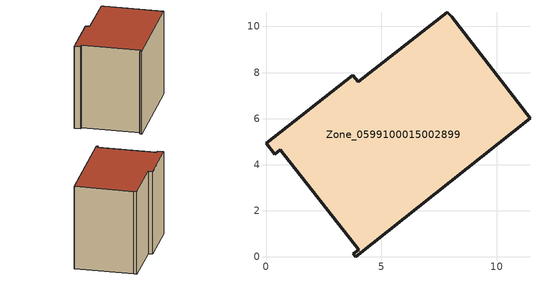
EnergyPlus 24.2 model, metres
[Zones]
Zone_0599100015002899
 floor ground (C_G): 0.61,4.66 0.37,4.47 0,4.94 3.76,7.88 4,7.59 7.86,10.62 8.06,10.43 11.45,6.03 3.9,0 3.79,0.14 4.01,0.32 z0.89
 wall outside (C_F): 11.45,6.03 8.06,10.43 7.86,10.62 4,7.59 3.76,7.88 0,4.94 0.37,4.47 0.61,4.66 4.01,0.32 3.79,0.14 3.9,0 11.45,6.03 z0.89:8.98
 roof outside (C_R): 4,7.59 3.76,7.88 0,4.94 0.37,4.47 0.61,4.66 4.01,0.32 3.79,0.14 3.9,0 11.45,6.03 8.06,10.43 7.86,10.62 z8.98
[BUILDING]
Pand.0599100015002899: North Axis=0; Terrain=City; Loads Convergence Tolerance Value=0.04; Temperature Convergence Tolerance Value=0.4; Solar Distribution=FullExterior; Maximum Number of Warmup Days=25; Minimum Number of Warmup Days=1
[Site:Location]
Rotterdam.The.Hague.AP_ZH_NLD Design_Conditions: Latitude=51.96; Longitude=4.45; Time Zone=1; Elevation=-4.5
[SITE:GROUNDTEMPERATURE:BUILDINGSURFACE]
18, 18, 18, 18, 18, 18, 18, 18, 18, 18, 18, 18
[MATERIAL] Thermal Absorptance=0.9; Solar Absorptance=0.7; Visible Absorptance=0.7
Name | Roughness | Thickness | Conductivity | Density | Specific Heat
G.TI.1975-1991 | MediumSmooth | 0.15 | 0.288461 | 540 | 1210
F.TI.1975-1991 | Rough | 0.3 | 0.230769 | 1920 | 840
R.TI.1975-1991 | MediumRough | 0.2 | 0.153846 | 1500 | 1000
[CONSTRUCTION]
C_G: G.TI.1975-1991
C_F: F.TI.1975-1991
C_R: R.TI.1975-1991
[ZONE]
Zone_0599100015002899: Type=1; Multiplier=1; Ceiling Height=Autocalculate; Volume=Autocalculate; Floor Area=autocalculate; Part of Total Floor Area=Yes
[ZONEINFILTRATION:DESIGNFLOWRATE]
Infil_Zone_0599100015002899: Zone or ZoneList or Space or SpaceList=Zone_0599100015002899; Schedule=AlwaysOn; Design Flow Rate Calculation Method=Flow/Area; Flow Rate per Floor Area=0.003; Constant Term Coefficient=1; Temperature Term Coefficient=0; Velocity Term Coefficient=0; Velocity Squared Term Coefficient=0
[HVACTEMPLATE:ZONE:IDEALLOADSAIRSYSTEM]
Zone_0599100015002899: Maximum Heating Supply Air Temperature=50; Minimum Cooling Supply Air Temperature=13; Maximum Heating Supply Air Humidity Ratio=0.0156; Minimum Cooling Supply Air Humidity Ratio=0.0077; Heating Limit=NoLimit; Cooling Limit=NoLimit; Dehumidification Control Type=ConstantSensibleHeatRatio; Cooling Sensible Heat Ratio=0.7; Dehumidification Setpoint=60; Humidification Control Type=None; Humidification Setpoint=30; Outdoor Air Method=None; Outdoor Air Flow Rate per Person=0.00944; Outdoor Air Flow Rate per Zone Floor Area=0; Outdoor Air Flow Rate per Zone=0; Demand Controlled Ventilation Type=None; Outdoor Air Economizer Type=NoEconomizer; Heat Recovery Type=None; Sensible Heat Recovery Effectiveness=0.7; Latent Heat Recovery Effectiveness=0.65
[ZONECONTROL:THERMOSTAT]
ThermostatControl_Zone_0599100015002899: Zone or ZoneList=Zone_0599100015002899; Control Type Schedule=DualSetpointControlType; Control 1=Thermostat_Zone_0599100015002899; Temperature Difference Between Cutout And Setpoint=0
[THERMOSTATSETPOINT:DUALSETPOINT]
Thermostat_Zone_0599100015002899: Heating Setpoint Temperature Schedule=HeatingSetpoint_Zone_0599100015002899; Cooling Setpoint Temperature Schedule=CoolingSetpoint_Zone_0599100015002899
[SCHEDULE:COMPACT]
HeatingSetpoint_Zone_0599100015002899: Through: 12/31, For: AllDays, Until: 24:00, 21
CoolingSetpoint_Zone_0599100015002899: Through: 12/31, For: AllDays, Until: 24:00, 24
DualSetpointControlType: Through: 12/31, For: AllDays, Until: 24:00, 4
AlwaysOn: Through: 12/31, For: AllDays, Until: 24:00, 1
